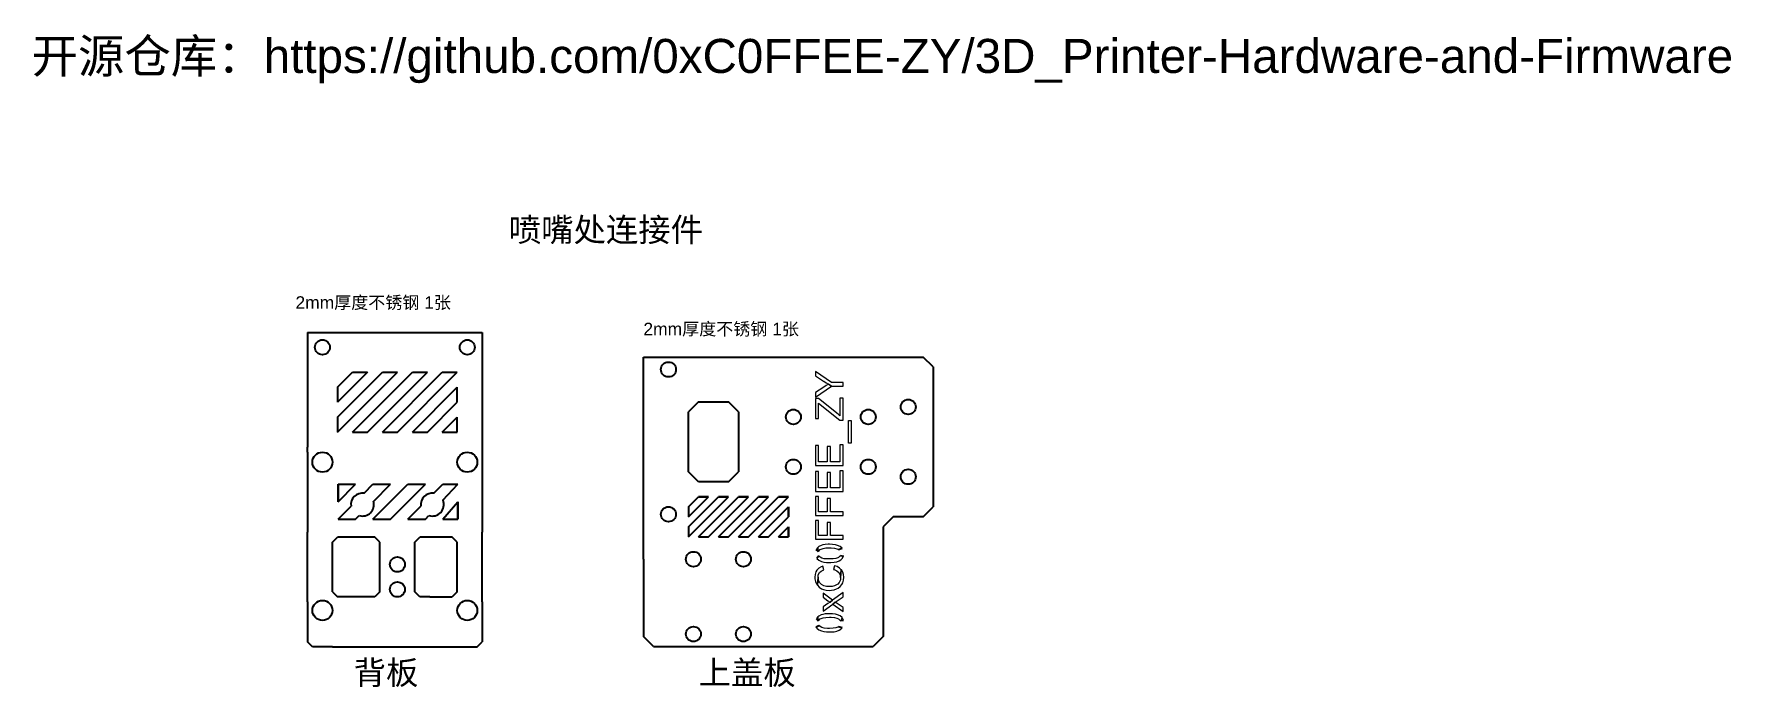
# Model space of a CAD drawing. Header units: millimetres. Extents: x 2508 to 2848, y 1291 to 1422.
import ezdxf

# ---------------------------------------------------------------- set-up
doc = ezdxf.new("R2010")
doc.units = ezdxf.units.MM
doc.styles.get("Standard").update_dxf_attribs({"font": 'arial.ttf'})

msp = doc.modelspace()

# ---------------------------------------------------------------- linework, layer by layer
for p, q in [((2563.14, 1361.86), (2598.14, 1361.86)), ((2563.14, 1361.86), (2563.14, 1338.86)), ((2598.14, 1361.86), (2598.14, 1337.86)), ((2630.41, 1354.92), (2630.41, 1356.92)), ((2630.41, 1356.92), (2632.41, 1356.92)), ((2632.41, 1356.92), (2686.41, 1356.92)), ((2688.37, 1354.92), (2686.41, 1356.92)), ((2569.14, 1350.86), (2572.14, 1353.86)), ((2575.14, 1353.86), (2569.14, 1347.86)), ((2569.14, 1344.86), (2578.14, 1353.86)), ((2569.14, 1341.86), (2581.14, 1353.86)), ((2572.14, 1353.86), (2575.14, 1353.86)), ((2572.14, 1341.86), (2584.14, 1353.86)), ((2575.14, 1341.86), (2587.14, 1353.86)), ((2578.14, 1353.86), (2581.14, 1353.86)), ((2578.14, 1341.86), (2590.14, 1353.86)), ((2581.14, 1341.86), (2593.14, 1353.86)), ((2584.14, 1353.86), (2587.14, 1353.86)), ((2590.14, 1353.86), (2593.14, 1353.86)), ((2598.14, 1353.86), (2598.14, 1353.86)), ((2630.41, 1316.42), (2630.41, 1354.92)), ((2688.41, 1354.92), (2688.41, 1326.92)), ((2569.14, 1350.86), (2569.14, 1347.86)), ((2584.14, 1341.86), (2593.14, 1350.86)), ((2593.14, 1347.86), (2593.14, 1350.86)), ((2587.14, 1341.86), (2593.14, 1347.86)), ((2641.41, 1347.92), (2639.41, 1345.92)), ((2639.41, 1339.92), (2639.41, 1345.92)), ((2641.41, 1347.92), (2647.41, 1347.92)), ((2649.41, 1345.92), (2647.41, 1347.92)), ((2649.41, 1345.92), (2649.41, 1333.92)), ((2569.14, 1344.86), (2569.14, 1341.86)), ((2590.14, 1341.86), (2593.14, 1344.86)), ((2593.14, 1341.86), (2593.14, 1344.86)), ((2563.14, 1337.86), (2563.14, 1338.86)), ((2572.14, 1341.86), (2575.14, 1341.86)), ((2578.14, 1341.86), (2581.14, 1341.86)), ((2584.14, 1341.86), (2587.14, 1341.86)), ((2590.14, 1341.86), (2593.14, 1341.86)), ((2639.41, 1333.92), (2639.41, 1339.92)), ((2563.14, 1337.86), (2563.14, 1321.86)), ((2598.14, 1337.86), (2598.14, 1321.86)), ((2641.41, 1331.92), (2639.41, 1333.92)), ((2647.41, 1331.92), (2641.41, 1331.92)), ((2647.41, 1331.92), (2649.41, 1333.92)), ((2569.26, 1331.42), (2569.26, 1327.92)), ((2569.26, 1327.92), (2569.26, 1331.42)), ((2569.26, 1331.42), (2572.76, 1331.42)), ((2569.26, 1331.42), (2572.76, 1331.42)), ((2569.26, 1327.92), (2572.76, 1331.42)), ((2574.47, 1329.63), (2576.26, 1331.42)), ((2576.26, 1331.42), (2579.76, 1331.42)), ((2576.26, 1331.42), (2579.76, 1331.42)), ((2576.26, 1324.42), (2583.26, 1331.42)), ((2576.34, 1328), (2579.76, 1331.42)), ((2579.76, 1324.42), (2586.76, 1331.42)), ((2583.26, 1331.42), (2586.76, 1331.42)), ((2583.26, 1331.42), (2586.76, 1331.42)), ((2588.47, 1329.63), (2590.26, 1331.42)), ((2590.26, 1331.42), (2593.26, 1331.42)), ((2590.26, 1331.42), (2593.26, 1331.42)), ((2590.27, 1328.21), (2593.26, 1331.42)), ((2639.41, 1326.92), (2641.41, 1328.92)), ((2639.41, 1324.92), (2643.41, 1328.92)), ((2639.41, 1322.92), (2645.41, 1328.92)), ((2639.41, 1320.92), (2647.41, 1328.92)), ((2641.41, 1328.92), (2643.41, 1328.92)), ((2641.41, 1320.92), (2649.41, 1328.92)), ((2643.41, 1328.92), (2641.41, 1328.92)), ((2643.41, 1320.92), (2651.41, 1328.92)), ((2645.41, 1328.92), (2647.41, 1328.92)), ((2645.41, 1320.92), (2653.41, 1328.92)), ((2647.41, 1328.92), (2645.41, 1328.92)), ((2647.41, 1320.92), (2655.41, 1328.92)), ((2649.41, 1328.92), (2651.41, 1328.92)), ((2649.41, 1320.92), (2657.41, 1328.92)), ((2651.41, 1328.92), (2649.41, 1328.92)), ((2651.41, 1320.92), (2659.41, 1328.92)), ((2653.41, 1328.92), (2655.41, 1328.92)), ((2655.41, 1328.92), (2653.41, 1328.92)), ((2659.41, 1328.92), (2657.41, 1328.92)), ((2657.41, 1328.92), (2659.41, 1328.92)), ((2659.41, 1328.92), (2659.41, 1328.92)), ((2569.26, 1324.42), (2571.86, 1327.02)), ((2572.76, 1324.42), (2573.49, 1325.15)), ((2583.26, 1324.42), (2585.86, 1327.02)), ((2586.76, 1324.42), (2587.45, 1325.16)), ((2590.26, 1324.42), (2593.26, 1327.92)), ((2593.26, 1327.92), (2593.26, 1324.42)), ((2593.26, 1324.42), (2593.26, 1327.92)), ((2639.41, 1326.92), (2639.41, 1324.92)), ((2639.41, 1326.92), (2639.41, 1324.92)), ((2653.41, 1320.92), (2659.41, 1326.92)), ((2659.41, 1326.92), (2659.41, 1324.92)), ((2659.41, 1324.92), (2659.41, 1326.92)), ((2686.41, 1324.92), (2688.41, 1326.92)), ((2563.14, 1307.86), (2563.14, 1321.86)), ((2569.26, 1324.42), (2572.76, 1324.42)), ((2569.26, 1324.42), (2572.76, 1324.42)), ((2576.26, 1324.42), (2579.76, 1324.42)), ((2576.26, 1324.42), (2579.76, 1324.42)), ((2583.26, 1324.42), (2586.76, 1324.42)), ((2583.26, 1324.42), (2586.76, 1324.42)), ((2590.26, 1324.42), (2593.26, 1324.42)), ((2590.26, 1324.42), (2593.26, 1324.42)), ((2598.14, 1307.86), (2598.14, 1321.86)), ((2639.41, 1322.92), (2639.41, 1320.92)), ((2639.41, 1322.92), (2639.41, 1320.92)), ((2655.41, 1320.92), (2659.41, 1324.92)), ((2657.41, 1320.92), (2659.41, 1322.92)), ((2659.41, 1320.92), (2659.41, 1322.92)), ((2659.41, 1322.92), (2659.41, 1320.92)), ((2680.41, 1324.92), (2678.41, 1322.92)), ((2678.41, 1322.92), (2678.41, 1300.92)), ((2686.41, 1324.92), (2680.41, 1324.92)), ((2568.14, 1319.86), (2569.14, 1320.86)), ((2568.14, 1309.86), (2568.14, 1319.86)), ((2576.64, 1320.86), (2569.14, 1320.86)), ((2577.64, 1319.86), (2576.64, 1320.86)), ((2577.64, 1309.86), (2577.64, 1319.86)), ((2584.64, 1319.86), (2585.64, 1320.86)), ((2584.64, 1309.86), (2584.64, 1319.86)), ((2587.64, 1320.86), (2585.64, 1320.86)), ((2592.14, 1320.86), (2587.64, 1320.86)), ((2593.14, 1319.86), (2592.14, 1320.86)), ((2593.14, 1309.86), (2593.14, 1319.86)), ((2641.41, 1320.92), (2643.41, 1320.92)), ((2641.41, 1320.92), (2643.41, 1320.92)), ((2645.41, 1320.92), (2647.41, 1320.92)), ((2645.41, 1320.92), (2647.41, 1320.92)), ((2645.41, 1320.92), (2647.41, 1320.92)), ((2649.41, 1320.92), (2651.41, 1320.92)), ((2649.41, 1320.92), (2651.41, 1320.92)), ((2649.41, 1320.92), (2651.41, 1320.92)), ((2653.41, 1320.92), (2655.41, 1320.92)), ((2653.41, 1320.92), (2655.41, 1320.92)), ((2653.41, 1320.92), (2655.41, 1320.92)), ((2657.41, 1320.92), (2659.41, 1320.92)), ((2657.41, 1320.92), (2659.41, 1320.92)), ((2657.41, 1320.92), (2659.41, 1320.92)), ((2659.41, 1320.92), (2659.41, 1320.92)), ((2659.41, 1320.92), (2659.41, 1320.92)), ((2659.41, 1320.92), (2659.41, 1320.92)), ((2665.44, 1317.97), (2664.97, 1318.37)), ((2669.48, 1318.37), (2670.15, 1318.62)), ((2630.41, 1316.42), (2630.41, 1300.92)), ((2665.5, 1317.07), (2665.11, 1316.56)), ((2669.85, 1317.19), (2670.42, 1317.02)), ((2568.14, 1309.86), (2569.14, 1308.86)), ((2576.64, 1308.86), (2569.14, 1308.86)), ((2577.64, 1309.86), (2576.64, 1308.86)), ((2585.64, 1308.86), (2584.64, 1309.86)), ((2587.64, 1308.86), (2585.64, 1308.86)), ((2587.64, 1308.86), (2592.14, 1308.86)), ((2593.14, 1309.86), (2592.14, 1308.86)), ((2563.14, 1307.86), (2563.14, 1299.86)), ((2598.14, 1307.86), (2598.14, 1299.86)), ((2665, 1302.87), (2665.5, 1303.16)), ((2665.11, 1302.65), (2665, 1302.87)), ((2665.05, 1304.57), (2665.44, 1304.06)), ((2670.19, 1302.67), (2669.48, 1302.87)), ((2669.79, 1304.15), (2670.42, 1304.23)), ((2564.14, 1298.86), (2563.14, 1299.86)), ((2568.14, 1298.86), (2564.14, 1298.86)), ((2568.14, 1298.86), (2593.14, 1298.86)), ((2593.14, 1298.86), (2597.14, 1298.86)), ((2597.14, 1298.86), (2598.14, 1299.86)), ((2632.41, 1298.92), (2630.41, 1300.92)), ((2632.41, 1298.92), (2676.41, 1298.92)), ((2678.41, 1300.92), (2676.41, 1298.92))]:
    msp.add_line(p, q)
at = {"color": 139, "lineweight": 0}
for points in [[(2664.81, 1354.03), (2664.81, 1353.17), (2666.45, 1352.09), (2666.51, 1352.05), (2667, 1351.74), (2667.45, 1351.47), (2668.04, 1351.05), (2670.41, 1351.05), (2670.41, 1351.8), (2668.04, 1351.8)], [(2664.81, 1349.8), (2664.81, 1348.9), (2668.04, 1351.05), (2667.45, 1351.47), (2666.97, 1351.2), (2666.5, 1350.91)], [(2664.81, 1348.59), (2664.81, 1344.58), (2665.47, 1344.58), (2665.47, 1347.7), (2665.7, 1347.49), (2666.14, 1347.13), (2669.72, 1344.26), (2670.41, 1344.26), (2670.41, 1348.69), (2669.74, 1348.69), (2669.74, 1345.11), (2669.36, 1345.45), (2665.47, 1348.59)], [(2671.97, 1339.63), (2671.47, 1339.63), (2671.47, 1344.19), (2671.97, 1344.19), (2671.97, 1339.63)], [(2664.81, 1339.21), (2664.81, 1335.16), (2670.41, 1335.16), (2670.41, 1339.33), (2669.74, 1339.33), (2669.74, 1335.9), (2667.84, 1335.9), (2667.84, 1338.99), (2667.18, 1338.99), (2667.18, 1335.9), (2665.47, 1335.9), (2665.47, 1339.21)], [(2664.81, 1333.99), (2664.81, 1329.95), (2670.41, 1329.95), (2670.41, 1334.12), (2669.74, 1334.12), (2669.74, 1330.69), (2667.84, 1330.69), (2667.84, 1333.77), (2667.18, 1333.77), (2667.18, 1330.69), (2665.47, 1330.69), (2665.47, 1333.99)], [(2664.81, 1328.96), (2664.81, 1325.18), (2670.41, 1325.18), (2670.41, 1325.92), (2667.86, 1325.92), (2667.86, 1328.56), (2667.2, 1328.56), (2667.2, 1325.92), (2665.47, 1325.92), (2665.47, 1328.96)], [(2664.81, 1324.19), (2664.81, 1320.41), (2670.41, 1320.41), (2670.41, 1321.15), (2667.86, 1321.15), (2667.86, 1323.79), (2667.2, 1323.79), (2667.2, 1321.15), (2665.47, 1321.15), (2665.47, 1324.19)], [(2664.71, 1312.81), (2664.73, 1312.48), (2664.83, 1311.95), (2665.05, 1311.45), (2665.21, 1311.2), (2665.35, 1312.79), (2665.41, 1313.26), (2665.62, 1313.72), (2665.98, 1314.05), (2666.51, 1314.3), (2666.34, 1315.02), (2665.96, 1314.88), (2665.5, 1314.6), (2665.14, 1314.22), (2664.94, 1313.88), (2664.77, 1313.38)], [(2668.44, 1314.37), (2668.61, 1314.33), (2669.12, 1314.11), (2669.51, 1313.78), (2669.54, 1313.75), (2669.79, 1313.29), (2669.87, 1312.74), (2670.01, 1314.3), (2669.65, 1314.65), (2669.19, 1314.93), (2668.64, 1315.11)], [(2665.21, 1311.2), (2665.58, 1310.81), (2666.04, 1310.5), (2666.46, 1310.33), (2666.99, 1310.21), (2667.57, 1310.16), (2668.02, 1310.19), (2668.55, 1310.29), (2669.06, 1310.47), (2669.36, 1310.6), (2669.79, 1310.93), (2670.13, 1311.33), (2670.32, 1311.68), (2670.46, 1312.19), (2670.51, 1312.8), (2670.46, 1313.32), (2670.29, 1313.83), (2670.02, 1314.28), (2670.01, 1314.3), (2669.87, 1312.74), (2669.82, 1312.29), (2669.61, 1311.78), (2669.29, 1311.42), (2668.81, 1311.14), (2668.66, 1311.09), (2668.15, 1310.97), (2667.57, 1310.93), (2667.02, 1310.98), (2666.49, 1311.11), (2666.04, 1311.33), (2665.66, 1311.72), (2665.64, 1311.76), (2665.42, 1312.23), (2665.35, 1312.79)], [(2666.35, 1306.89), (2666.35, 1306.03), (2668.3, 1307.41), (2668.81, 1307.82), (2669.15, 1308.05), (2670.41, 1308.88), (2670.41, 1309.73), (2668.26, 1308.21), (2667.76, 1307.81), (2667.3, 1307.51)], [(2666.35, 1309.62), (2666.35, 1308.79), (2667.31, 1308.11), (2667.76, 1307.81), (2668.26, 1308.21)], [(2668.3, 1307.41), (2670.41, 1305.92), (2670.41, 1306.76), (2668.81, 1307.82)]]:
    msp.add_lwpolyline(points, close=True, dxfattribs=at)
for points in [[(2665.34, 1318.05), (2665.31, 1318.78), (2664.97, 1318.37)], [(2665.34, 1318.05), (2665.31, 1318.78), (2664.97, 1318.37)], [(2670.15, 1318.62), (2669.76, 1318.95), (2669.23, 1319.19), (2668.82, 1319.3), (2668.27, 1319.37), (2667.64, 1319.4), (2667.37, 1319.4), (2666.79, 1319.35), (2666.32, 1319.28), (2665.96, 1319.16), (2665.49, 1318.93), (2665.31, 1318.78)], [(2665.31, 1318.78), (2665.34, 1318.05)], [(2665.44, 1317.97), (2665.81, 1318.37), (2665.95, 1318.45), (2666.35, 1318.58), (2666.92, 1318.67), (2667.64, 1318.69), (2667.99, 1318.68), (2668.64, 1318.63), (2669.14, 1318.52), (2669.48, 1318.37)], [(2670.17, 1318.6), (2670.15, 1318.62)], [(2670.17, 1318.6), (2670.15, 1318.62)], [(2665.11, 1316.56), (2665.14, 1316.53), (2665.53, 1316.2), (2666.05, 1315.96), (2666.48, 1315.84), (2667.02, 1315.78), (2667.64, 1315.75), (2667.92, 1315.75), (2668.55, 1315.8), (2669.1, 1315.91), (2669.56, 1316.08), (2669.93, 1316.3), (2670.19, 1316.57), (2670.42, 1317.02)], [(2665.11, 1316.56), (2665.14, 1316.53), (2665.53, 1316.2), (2666.05, 1315.96), (2666.48, 1315.84), (2667.02, 1315.78), (2667.64, 1315.75), (2667.92, 1315.75), (2668.55, 1315.8), (2669.1, 1315.91), (2669.56, 1316.08), (2669.93, 1316.3), (2670.19, 1316.57), (2670.42, 1317.02)], [(2669.85, 1317.19), (2669.48, 1316.77), (2669.34, 1316.7), (2668.93, 1316.57), (2668.37, 1316.48), (2667.64, 1316.46), (2667.23, 1316.46), (2666.6, 1316.52), (2666.11, 1316.64), (2665.76, 1316.81), (2665.5, 1317.07)], [(2669.85, 1317.19), (2669.48, 1316.77), (2669.34, 1316.7), (2668.93, 1316.57), (2668.37, 1316.48), (2667.64, 1316.46), (2667.23, 1316.46), (2666.6, 1316.52), (2666.11, 1316.64), (2665.76, 1316.81), (2665.5, 1317.07)], [(2670.51, 1317.58), (2670.51, 1317.59)], [(2670.51, 1317.58), (2670.51, 1317.59)], [(2665.31, 1304.88), (2665.05, 1304.57)], [(2670.04, 1304.18), (2670.15, 1304.72), (2669.76, 1305.05), (2669.23, 1305.29), (2668.82, 1305.4), (2668.27, 1305.47), (2667.64, 1305.5), (2667.37, 1305.49), (2666.79, 1305.45), (2666.32, 1305.36), (2665.96, 1305.25), (2665.49, 1305.02), (2665.31, 1304.88)], [(2665.31, 1304.88), (2665.34, 1304.2)], [(2665.44, 1304.06), (2665.81, 1304.46), (2665.95, 1304.55), (2666.35, 1304.68), (2666.92, 1304.76), (2667.64, 1304.79), (2667.99, 1304.78), (2668.64, 1304.73), (2669.14, 1304.62), (2669.48, 1304.46), (2669.79, 1304.15)], [(2670.42, 1304.23), (2670.17, 1304.68), (2670.15, 1304.72)], [(2670.42, 1304.23), (2670.17, 1304.68), (2670.15, 1304.72)], [(2665.11, 1302.65), (2665.14, 1302.63), (2665.53, 1302.29), (2666.05, 1302.05), (2666.48, 1301.94), (2667.02, 1301.86), (2667.64, 1301.84), (2667.92, 1301.85), (2668.55, 1301.9), (2669.1, 1302.01), (2669.56, 1302.18), (2669.93, 1302.4), (2670.19, 1302.67)], [(2665.11, 1302.65), (2665.14, 1302.63), (2665.53, 1302.29), (2666.05, 1302.05), (2666.48, 1301.94), (2667.02, 1301.86), (2667.64, 1301.84), (2667.92, 1301.85), (2668.55, 1301.9), (2669.1, 1302.01), (2669.56, 1302.18), (2669.93, 1302.4), (2670.19, 1302.67)], [(2669.48, 1302.87), (2669.34, 1302.8), (2668.93, 1302.67), (2668.37, 1302.58), (2667.64, 1302.56), (2667.23, 1302.56), (2666.6, 1302.62), (2666.11, 1302.74), (2665.76, 1302.91), (2665.5, 1303.16)], [(2669.48, 1302.87), (2669.34, 1302.8), (2668.93, 1302.67), (2668.37, 1302.58), (2667.64, 1302.56), (2667.23, 1302.56), (2666.6, 1302.62), (2666.11, 1302.74), (2665.76, 1302.91), (2665.5, 1303.16)]]:
    msp.add_lwpolyline(points, dxfattribs=at)
for centre, radius in [((2566.14, 1358.86), 1.5), ((2595.14, 1358.86), 1.5), ((2635.41, 1354.42), 1.5), ((2660.41, 1344.92), 1.5), ((2675.41, 1344.92), 1.5), ((2683.41, 1346.92), 1.5), ((2566.14, 1335.86), 2), ((2595.14, 1335.86), 2), ((2660.41, 1334.92), 1.5), ((2675.41, 1334.92), 1.5), ((2683.41, 1332.92), 1.5), ((2635.41, 1325.42), 1.5), ((2581.14, 1315.36), 1.5), ((2640.41, 1316.42), 1.5), ((2650.41, 1316.42), 1.5), ((2581.14, 1310.36), 1.5), ((2566.14, 1306.16), 2), ((2595.14, 1306.16), 2), ((2640.41, 1301.42), 1.5), ((2650.41, 1301.42), 1.5)]:
    msp.add_circle(centre, radius)
for centre, start, end in [((2574.14, 1327.36), 81.6508, 188.3492), ((2588.14, 1327.36), 81.6508, 188.3492), ((2574.14, 1327.36), 253.6263, 16.3737), ((2588.14, 1327.36), 252.5661, 21.6761)]:
    msp.add_arc(centre, 2.3, start, end)

# ---------------------------------------------------------------- texts
at = {"attachment_point": 1}
for s, width, gutter_width, insert, char_height in [('{\\fSimSun|b0|i0|c134|p2;开源仓库：}https://github.com/0xC0FFEE-ZY/3D_Printer-Hardware-and-Firmware', 340.6816, 34.08, (2507.9, 1420.64), 6.8157), ('2mm{\\fSimSun|b0|i0|c134|p2;厚度不锈钢} 1{\\fSimSun|b0|i0|c134|p2;张}', 33.9811, 12.5, (2560.73, 1369.09), 2.5), ('2mm{\\fSimSun|b0|i0|c134|p2;厚度不锈钢} 1{\\fSimSun|b0|i0|c134|p2;张}', 33.9811, 12.5, (2630.39, 1363.79), 2.5)]:
    msp.add_mtext_dynamic_manual_height_columns(s, width=width, gutter_width=gutter_width, heights=[0], dxfattribs=dict(at, insert=insert, char_height=char_height))
at = {"char_height": 4.7512, "attachment_point": 1}
for s, insert, width in [('{\\fSimSun|b0|i0|c134|p2;喷嘴处连接件}', (2603.45, 1384.79), 64.4234), ('{\\fSimSun|b0|i0|c134|p2;背板}', (2572.38, 1296.08), 20.6654), ('{\\fSimSun|b0|i0|c134|p2;上盖板}', (2641.44, 1296.08), 64.4234)]:
    msp.add_mtext(s, dxfattribs=dict(at, insert=insert, width=width))

doc.saveas('drawing.dxf')
